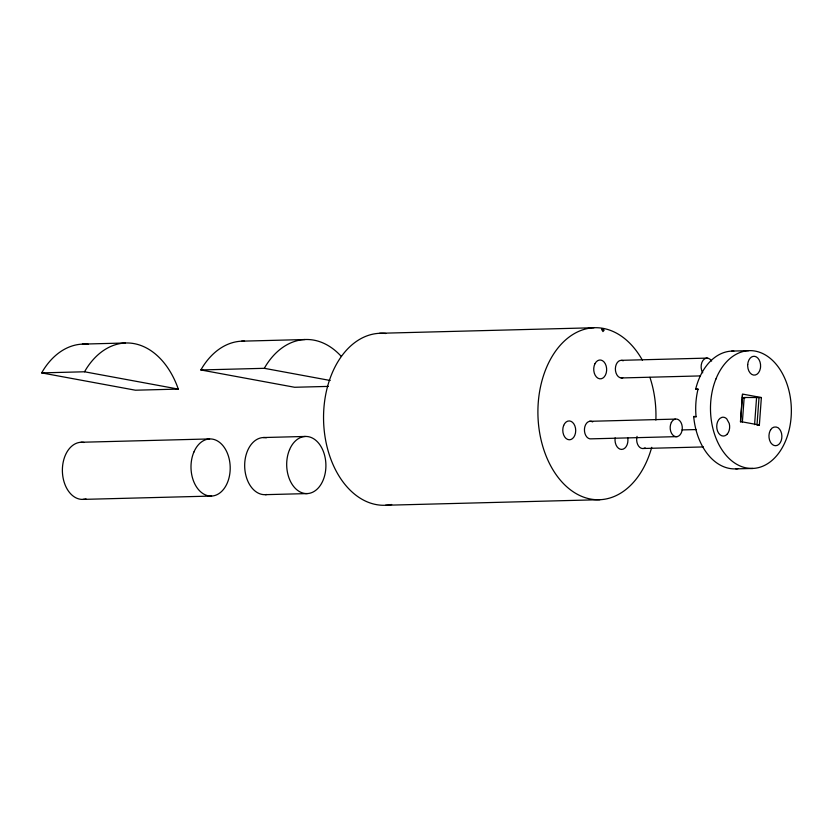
<?xml version="1.0" encoding="UTF-8"?>
<svg xmlns="http://www.w3.org/2000/svg" width="833" height="833" viewBox="0 0 833 833"><rect width="100%" height="100%" fill="white"/><g stroke="black" fill="none" stroke-linecap="round" stroke-linejoin="round"><path stroke-width="1.25" d="M740.516 422.039L742.536 394.571M742.338 422.466L744.171 397.487L761.372 397.549L759.363 425.028L756.999 425.08L759.019 397.612M754.583 424.643L756.603 397.164M698.231 389.5L695.711 389.042L696.044 387.689A58.924 40.421 88.5 0 1 733.831 351.078M41.65 372.892L84.518 371.778L86.278 368.842A82.207 56.384 88.5 0 1 177.023 385.606L178.304 389.094L135.435 390.208L41.65 372.892L43.399 369.956A82.207 56.384 88.5 0 1 88.298 344.3M328.296 386.397L294.632 387.272L200.847 369.956L202.606 367.02A82.207 56.384 88.5 0 1 244.548 341.155M200.847 369.956L264.3 368.311L266.05 365.375A82.207 56.384 88.5 0 1 341.134 356.253M379.577 333.294L593.939 327.744M82.394 344.112L125.273 342.998M241.601 341.176L305.045 339.531M731.718 351.099L748.867 350.651M621.678 360.325L707.425 358.096M621.189 377.963L700.438 375.912M695.711 389.042L698.075 388.98L697.7 390.51A58.924 40.421 88.5 0 0 695.909 414.813L696.055 416.448L693.702 416.51L693.827 417.947A58.924 40.421 88.5 0 0 737.934 468.698M589.556 421.321L675.303 419.103M80.988 442.271L209.604 438.939M263.29 437.544L305.305 436.45M682.05 429.922L696.346 429.557M677.177 436.617L591.43 438.835A8.84 6.06 88.5 0 1 584.464 428.964A8.84 6.06 88.5 0 1 592.68 421.894M643.659 448.477L703.416 446.936M735.82 468.875L752.97 468.438M82.977 499.394L211.592 496.062M265.279 494.667L307.294 493.584M385.564 505.256L599.927 499.706M761.372 397.549L742.484 394.061L740.464 421.529L759.363 425.028M742.338 397.643L744.858 398.112M693.702 416.51L696.159 416.969M264.3 368.311L330.201 380.483M84.518 371.778L178.304 389.094M601.676 328.723L602.571 330.368M622.772 377.807A8.84 6.06 88.5 0 1 615.379 368.613A8.84 6.06 88.5 0 1 623.24 360.762M702.719 372.788A8.84 6.06 88.5 0 1 703.062 360.314A8.84 6.06 88.5 0 1 711.632 361.064M645.179 447.873A8.84 6.06 88.5 0 1 638.536 445.999A8.84 6.06 88.5 0 1 637.058 436.377M86.028 498.905A28.582 19.607 88.5 0 1 62.402 471.707A28.582 19.607 88.5 0 1 84.071 442.479M266.81 494.51A28.582 19.607 88.5 0 1 244.673 465.866A28.582 19.607 88.5 0 1 266.362 437.762M651.718 447.321A86.038 59.008 88.5 0 1 566.221 486.285A86.038 59.008 88.5 0 1 552.279 356.17A86.038 59.008 88.5 0 1 642.378 360.158M649.917 377.349A86.038 59.008 88.5 0 1 655.873 420.082M391.708 504.506A86.038 59.008 88.5 0 1 323.62 421.925A86.038 59.008 88.5 0 1 385.762 333.492M627.718 437.731A9.434 6.466 88.5 0 1 621.647 449.424A9.434 6.466 88.5 0 1 615.139 437.866M747.701 364.521L747.68 365.999A9.434 6.466 88.5 0 0 753.449 375.058A9.434 6.466 88.5 0 0 760.383 368.342L760.571 366.895A9.434 6.466 88.5 0 0 754.823 356.357A9.434 6.466 88.5 0 0 747.701 364.521M770.619 429.828L770.004 430.984A9.434 6.466 88.5 0 0 770.39 442.052L771.087 443.156A9.434 6.466 88.5 0 0 780.219 442.739A9.434 6.466 88.5 0 0 779.761 429.411C777.699 425.934 772.389 426.215 770.619 429.828M603.175 328.681L602.061 329.951L602.957 331.596L604.071 330.326L603.175 328.681M727.261 434.087L726.418 434.899A9.434 6.466 88.5 0 1 717.588 431.171A9.434 6.466 88.5 0 1 719.972 418.374L721.857 417.375A9.434 6.466 88.5 0 1 726.73 418.843L729.239 423.456A9.434 6.466 88.5 0 1 727.261 434.087M671.336 422.508A8.84 6.06 88.5 0 0 675.594 436.627A8.84 6.06 88.5 0 0 681.779 424.434A8.84 6.06 88.5 0 0 671.336 422.508M193.891 452.048A28.582 19.607 88.5 0 0 210.051 496.041A28.582 19.607 88.5 0 0 227.846 454.412A28.582 19.607 88.5 0 0 193.891 452.048M289.592 449.56A28.582 19.607 88.5 0 0 305.753 493.563A28.582 19.607 88.5 0 0 323.548 451.934A28.582 19.607 88.5 0 0 289.592 449.56M594.96 363.719A9.434 6.466 88.5 0 0 599.5 378.776A9.434 6.466 88.5 0 0 606.101 365.77A9.434 6.466 88.5 0 0 594.96 363.719M563.66 425.434A9.434 6.466 88.5 0 0 569.21 439.782A9.434 6.466 88.5 0 0 574.864 425.85A9.434 6.466 88.5 0 0 563.66 425.434M715.932 378.984A58.924 40.421 88.5 0 0 750.856 468.448A58.924 40.421 88.5 0 0 785.967 381.191A58.924 40.421 88.5 0 0 715.932 378.984"/></g></svg>
